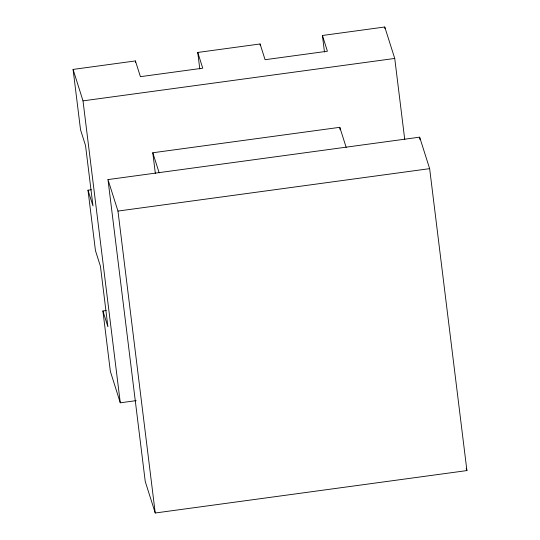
<?xml version="1.0" encoding="UTF-8"?>
<svg xmlns="http://www.w3.org/2000/svg" width="540" height="540" viewBox="0 0 540 540"><rect width="100%" height="100%" fill="white"/><g stroke="black" fill="none" stroke-linecap="round" stroke-linejoin="round"><path stroke-width="0.81" d="M91.314 189.736L87.993 190.188L92.981 205.929L85.529 145.544L80.534 129.803L73.082 69.417L135.419 60.932L140.407 76.673L202.743 68.189L197.755 52.448L260.091 43.97L265.079 59.704L327.416 51.226L322.427 35.485L384.764 27L394.733 58.442L404.75 139.57M73.082 69.417L83.005 100.865L394.733 58.442M155.372 173.644L152.793 152.766L339.802 127.319L346.174 147.4M107.973 179.584L419.654 137.167L429.644 168.649L466.918 470.583L155.237 513L145.253 481.518L107.973 179.584L117.963 211.066L155.237 513M117.963 211.066L429.644 168.649M136.161 400.639L120.285 402.8L110.356 371.351L102.904 310.966L106.225 310.514M466.169 468.221L466.918 470.583M152.793 152.766L159.165 172.854M102.904 310.966L107.899 326.707L100.44 266.315L95.445 250.58L87.993 190.188M419.654 137.167L419.965 139.678M384.764 27L384.966 28.654M339.802 127.319L340.112 129.823M322.427 35.485L324.466 52.029M260.091 43.97L260.293 45.623M197.755 52.448L199.793 68.992M135.419 60.932L135.621 62.586M83.005 100.865L120.285 402.8"/></g></svg>
